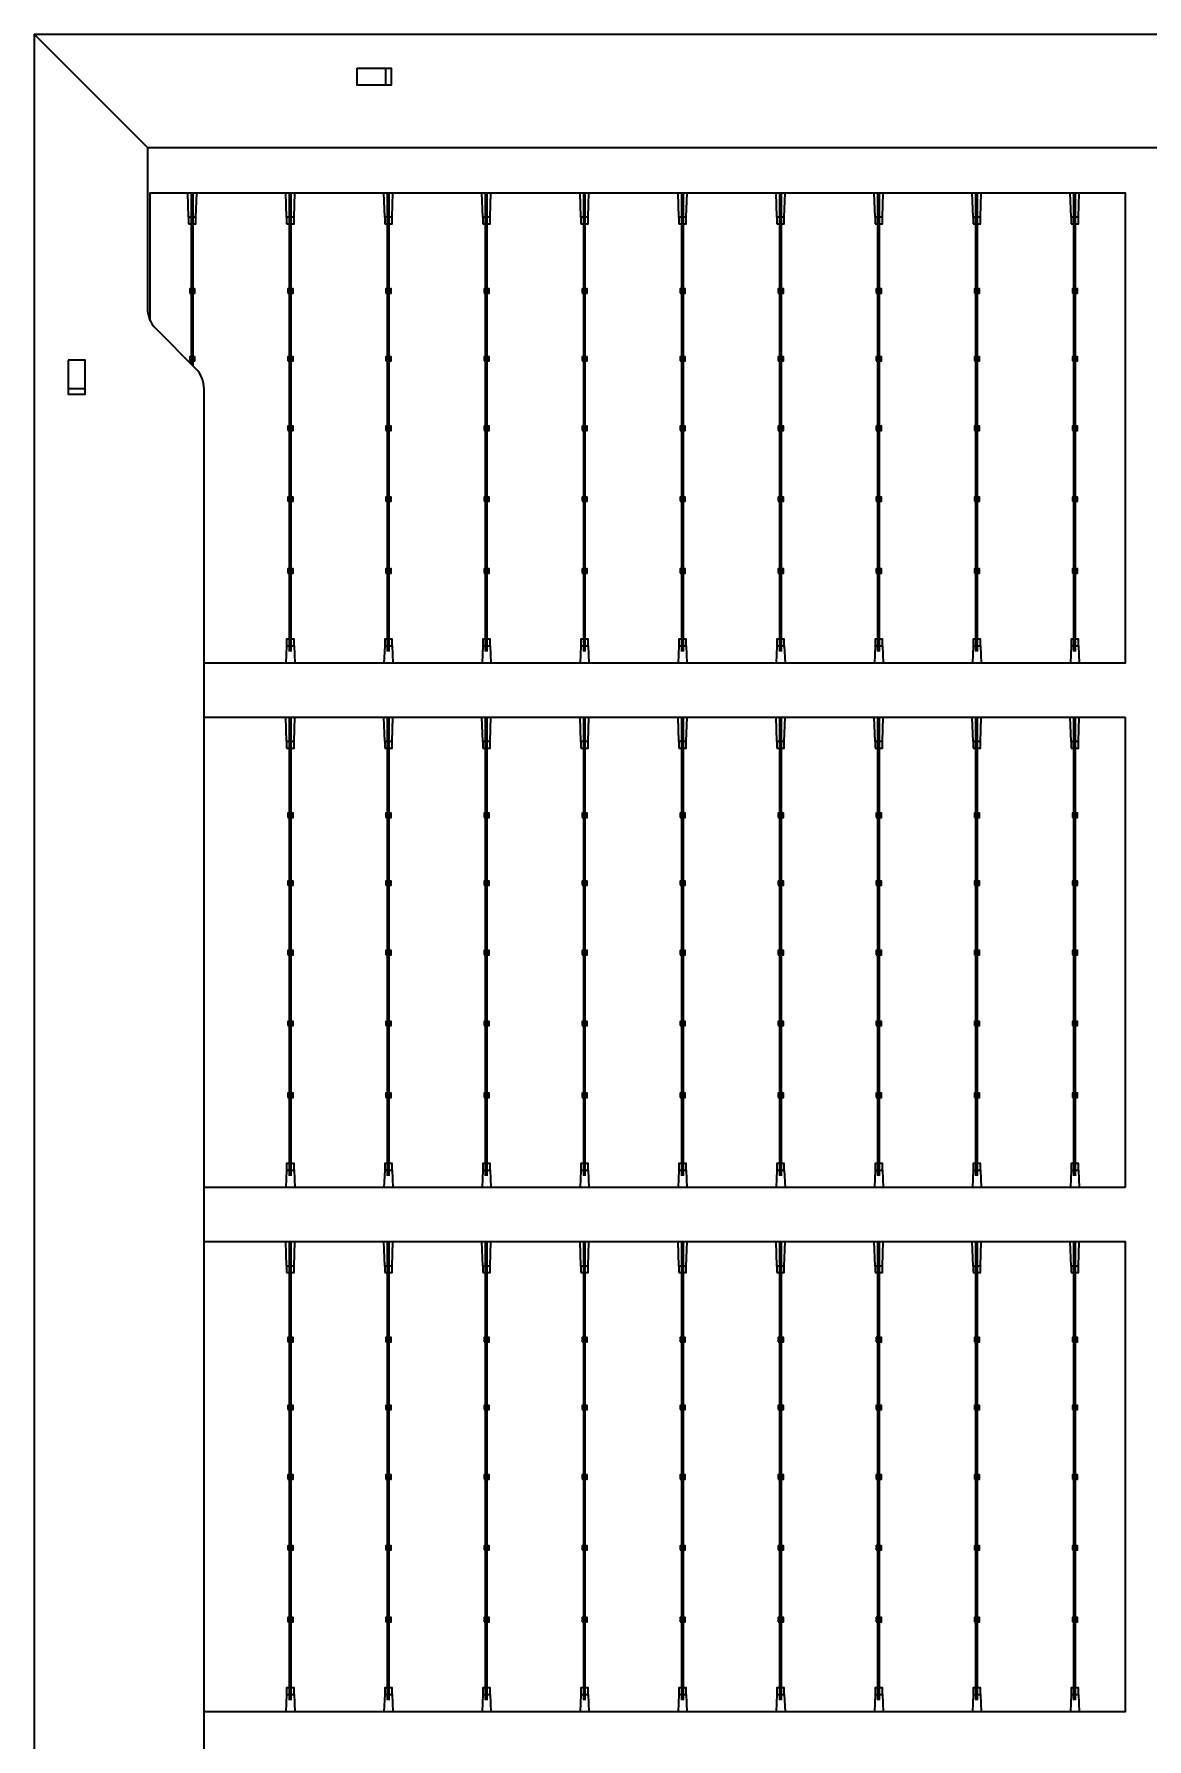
# Model space of a CAD drawing. Header units: millimetres. Extents: x 10297564 to 11610295, y -9287743 to -8409454.
# Drawn here: x 10423427 to 10426165, y -9077431 to -9073236 of the extents above; entities that cross this region are included whole.
import ezdxf

# ---------------------------------------------------------------- set-up
doc = ezdxf.new("R2010")
doc.units = ezdxf.units.MM
doc.header["$LTSCALE"] = 100
doc.layers.add('E1', color=1, linetype='Continuous')
doc.layers.add('Outline', color=5, linetype='Continuous', lineweight=25)
doc.styles.add('HL-S1', font='DotumChe.ttf')
doc.styles.add('MG', font='malgun.ttf')
doc.dimstyles.new('HL-100', dxfattribs={"dimscale": 100, "dimtxt": 3, "dimasz": 4, "dimexe": 2, "dimexo": 2, "dimgap": 1, "dimtad": 1, "dimdec": 0, "dimzin": 0, "dimlunit": 6, "dimtxsty": 'HL-S1', "dimblk": 'DOTSMALL', "dimcen": 4, "dimdle": 2, "dimclrd": 256, "dimclre": 256, "dimclrt": 4, "dimazin": 0, "dimtfac": 1, "dimtdec": 0, "dimtix": 1, "dimtmove": 2, "dimatfit": 3, "dimldrblk": 'DOTSMALL', "dimfxl": 1.5, "dimtolj": 1, "dimtzin": 0, "dimlwd": -1, "dimlwe": -1, "dimarcsym": 0})

# ---------------------------------------------------------------- blocks, each defined once
blk = doc.blocks.new('*D75')
at = {"layer": 'defpoints', "color": 0, "transparency": 16777216}
for p in [(10439230.2, -9073249.8), (10439230.2, -9073249.8), (10423426.7, -9107604.7)]:
    blk.add_point(p, dxfattribs=at)
at = {"layer": 'E1', "color": 1, "transparency": 16777216}
for p, q in [((10439593.6, -9073417), (10439593.6, -9073417)), ((10423593.8, -9107241.3), (10439063, -9073613.2)), ((10423790.1, -9107771.8), (10423790.1, -9107771.8))]:
    blk.add_line(p, q, dxfattribs=at)
for points in [[(10439002.4, -9073585.4), (10439123.6, -9073641.1), (10439230.2, -9073249.8)], [(10423533.3, -9107213.4), (10423654.4, -9107269.1), (10423426.7, -9107604.7)]]:
    blk.add_solid(points, dxfattribs=at)
at = {"layer": 'E1', "color": 7, "transparency": 16777216, "insert": (10430911.1, -9090235.3), "char_height": 500, "attachment_point": 5, "rotation": 65.2972, "style": 'MG'}
blk.add_mtext('\\A1;2711.1', dxfattribs=at)
blk = doc.blocks.new('_DotSmall')
at = {"color": 0, "linetype": 'ByBlock', "const_width": 0.5}
blk.add_lwpolyline([(-0.0625, 0, 1), (0.0625, 0, 1)], format="xyb", close=True, dxfattribs=at)

msp = doc.modelspace()

# ---------------------------------------------------------------- hatches: boundary and pattern name
at = {"true_color": 0x939598}
h = msp.add_hatch(color=252, dxfattribs=at)
h.dxf.hatch_style = 1
h.paths.add_polyline_path([(10423817.9, -9073702.7), (10423813.9, -9073702.7), (10423813.9, -9073862.6), (10423817.9, -9073862.6)])
h.paths.add_polyline_path([(10423817.9, -9073626.4), (10423813.9, -9073626.4), (10423813.9, -9073686.7), (10423817.9, -9073686.7)])
h.paths.add_polyline_path([(10423817.9, -9073686.7), (10423813.9, -9073686.7), (10423813.9, -9073702.7), (10423817.9, -9073702.7)])
h.paths.add_polyline_path([(10423817.9, -9073873.1), (10423813.9, -9073873.1), (10423813.9, -9074029.7), (10423817.9, -9074029.7)])
h.paths.add_polyline_path([(10423817.9, -9074029.7), (10423813.9, -9074029.7), (10423813.9, -9074040.2), (10423817.9, -9074040.2)])
h.paths.add_polyline_path([(10423817.9, -9074040.2), (10423816.3, -9074040.2), (10423816.3, -9074050.9), (10423817.9, -9074052.6)])
h.paths.add_polyline_path([(10423815.5, -9074040.2), (10423813.9, -9074040.2), (10423813.9, -9074048.5), (10423815.5, -9074050.1)])
h.paths.add_polyline_path([(10423816.3, -9074040.2), (10423815.5, -9074040.2), (10423815.5, -9074050.1), (10423816.3, -9074050.9)])
h.paths.add_polyline_path([(10423817.9, -9073862.6), (10423813.9, -9073862.6), (10423813.9, -9073873.1), (10423817.9, -9073873.1)])
h = msp.add_hatch(color=252, dxfattribs=at)
h.dxf.hatch_style = 1
h.paths.add_polyline_path([(10424059.2, -9073626.4), (10424055.2, -9073626.4), (10424055.2, -9074754.9), (10424059.2, -9074754.9)])
h = msp.add_hatch(color=252, dxfattribs=at)
h.dxf.hatch_style = 1
h.paths.add_polyline_path([(10424300.5, -9073626.4), (10424296.5, -9073626.4), (10424296.5, -9074754.9), (10424300.5, -9074754.9)])
h = msp.add_hatch(color=252, dxfattribs=at)
h.dxf.hatch_style = 1
h.paths.add_polyline_path([(10424541.8, -9073626.4), (10424537.8, -9073626.4), (10424537.8, -9074754.9), (10424541.8, -9074754.9)])
h = msp.add_hatch(color=252, dxfattribs=at)
h.dxf.hatch_style = 1
h.paths.add_polyline_path([(10424783.1, -9073626.4), (10424779.1, -9073626.4), (10424779.1, -9074754.9), (10424783.1, -9074754.9)])
h = msp.add_hatch(color=252, dxfattribs=at)
h.dxf.hatch_style = 1
h.paths.add_polyline_path([(10425024.4, -9073626.4), (10425020.4, -9073626.4), (10425020.4, -9074754.9), (10425024.4, -9074754.9)])
h = msp.add_hatch(color=252, dxfattribs=at)
h.dxf.hatch_style = 1
h.paths.add_polyline_path([(10425265.7, -9073626.4), (10425261.7, -9073626.4), (10425261.7, -9074754.9), (10425265.7, -9074754.9)])
h = msp.add_hatch(color=252, dxfattribs=at)
h.dxf.hatch_style = 1
h.paths.add_polyline_path([(10425507.1, -9073626.4), (10425503, -9073626.4), (10425503, -9074754.9), (10425507.1, -9074754.9)])
h = msp.add_hatch(color=252, dxfattribs=at)
h.dxf.hatch_style = 1
h.paths.add_polyline_path([(10425748.4, -9073626.4), (10425744.3, -9073626.4), (10425744.3, -9074754.9), (10425748.4, -9074754.9)])
h = msp.add_hatch(color=252, dxfattribs=at)
h.dxf.hatch_style = 1
h.paths.add_polyline_path([(10425989.7, -9073626.4), (10425985.6, -9073626.4), (10425985.6, -9074754.9), (10425989.7, -9074754.9)])
h = msp.add_hatch(color=252, dxfattribs=at)
h.dxf.hatch_style = 1
h.paths.add_polyline_path([(10424059.2, -9074916.6), (10424055.2, -9074916.6), (10424055.2, -9076045.1), (10424059.2, -9076045.1)])
h = msp.add_hatch(color=252, dxfattribs=at)
h.dxf.hatch_style = 1
h.paths.add_polyline_path([(10424300.5, -9074916.6), (10424296.5, -9074916.6), (10424296.5, -9076045.1), (10424300.5, -9076045.1)])
h = msp.add_hatch(color=252, dxfattribs=at)
h.dxf.hatch_style = 1
h.paths.add_polyline_path([(10424541.8, -9074916.6), (10424537.8, -9074916.6), (10424537.8, -9076045.1), (10424541.8, -9076045.1)])
h = msp.add_hatch(color=252, dxfattribs=at)
h.dxf.hatch_style = 1
h.paths.add_polyline_path([(10424783.1, -9074916.6), (10424779.1, -9074916.6), (10424779.1, -9076045.1), (10424783.1, -9076045.1)])
h = msp.add_hatch(color=252, dxfattribs=at)
h.dxf.hatch_style = 1
h.paths.add_polyline_path([(10425024.4, -9074916.6), (10425020.4, -9074916.6), (10425020.4, -9076045.1), (10425024.4, -9076045.1)])
h = msp.add_hatch(color=252, dxfattribs=at)
h.dxf.hatch_style = 1
h.paths.add_polyline_path([(10425265.7, -9074916.6), (10425261.7, -9074916.6), (10425261.7, -9076045.1), (10425265.7, -9076045.1)])
h = msp.add_hatch(color=252, dxfattribs=at)
h.dxf.hatch_style = 1
h.paths.add_polyline_path([(10425507.1, -9074916.6), (10425503, -9074916.6), (10425503, -9076045.1), (10425507.1, -9076045.1)])
h = msp.add_hatch(color=252, dxfattribs=at)
h.dxf.hatch_style = 1
h.paths.add_polyline_path([(10425748.4, -9074916.6), (10425744.3, -9074916.6), (10425744.3, -9076045.1), (10425748.4, -9076045.1)])
h = msp.add_hatch(color=252, dxfattribs=at)
h.dxf.hatch_style = 1
h.paths.add_polyline_path([(10425989.7, -9074916.6), (10425985.6, -9074916.6), (10425985.6, -9076045.1), (10425989.7, -9076045.1)])
h = msp.add_hatch(color=252, dxfattribs=at)
h.dxf.hatch_style = 1
h.paths.add_polyline_path([(10424059.2, -9076206.9), (10424055.2, -9076206.9), (10424055.2, -9077335.3), (10424059.2, -9077335.3)])
h = msp.add_hatch(color=252, dxfattribs=at)
h.dxf.hatch_style = 1
h.paths.add_polyline_path([(10424300.5, -9076206.9), (10424296.5, -9076206.9), (10424296.5, -9077335.3), (10424300.5, -9077335.3)])
h = msp.add_hatch(color=252, dxfattribs=at)
h.dxf.hatch_style = 1
h.paths.add_polyline_path([(10424541.8, -9076206.9), (10424537.8, -9076206.9), (10424537.8, -9077335.3), (10424541.8, -9077335.3)])
h = msp.add_hatch(color=252, dxfattribs=at)
h.dxf.hatch_style = 1
h.paths.add_polyline_path([(10424783.1, -9076206.9), (10424779.1, -9076206.9), (10424779.1, -9077335.3), (10424783.1, -9077335.3)])
h = msp.add_hatch(color=252, dxfattribs=at)
h.dxf.hatch_style = 1
h.paths.add_polyline_path([(10425024.4, -9076206.9), (10425020.4, -9076206.9), (10425020.4, -9077335.3), (10425024.4, -9077335.3)])
h = msp.add_hatch(color=252, dxfattribs=at)
h.dxf.hatch_style = 1
h.paths.add_polyline_path([(10425265.7, -9076206.9), (10425261.7, -9076206.9), (10425261.7, -9077335.3), (10425265.7, -9077335.3)])
h = msp.add_hatch(color=252, dxfattribs=at)
h.dxf.hatch_style = 1
h.paths.add_polyline_path([(10425507.1, -9076206.9), (10425503, -9076206.9), (10425503, -9077335.3), (10425507.1, -9077335.3)])
h = msp.add_hatch(color=252, dxfattribs=at)
h.dxf.hatch_style = 1
h.paths.add_polyline_path([(10425748.4, -9076206.9), (10425744.3, -9076206.9), (10425744.3, -9077335.3), (10425748.4, -9077335.3)])
h = msp.add_hatch(color=252, dxfattribs=at)
h.dxf.hatch_style = 1
h.paths.add_polyline_path([(10425989.7, -9076206.9), (10425985.6, -9076206.9), (10425985.6, -9077335.3), (10425989.7, -9077335.3)])

# ---------------------------------------------------------------- linework, layer by layer
for p, q in [((10423426.7, -9073235.9), (10439230.2, -9073235.9)), ((10423705.6, -9073514.9), (10423426.7, -9073235.9)), ((10423426.7, -9073235.9), (10423705.6, -9073514.9)), ((10423433.6, -9073235.9), (10423426.7, -9073242.9)), ((10423426.7, -9073235.9), (10423426.7, -9107604.7)), ((10424291.5, -9073319.6), (10424291.5, -9073361.4)), ((10423705.6, -9073514.9), (10438951.2, -9073514.9)), ((10423705.6, -9073514.9), (10423705.6, -9073911.4)), ((10423806.8, -9073686.7), (10423804.9, -9073626.4)), ((10423813.9, -9074048.5), (10423813.9, -9073626.4)), ((10423817.9, -9074052.6), (10423817.9, -9073626.4)), ((10423825, -9073686.7), (10423826.9, -9073626.4)), ((10424048.1, -9073686.7), (10424046.2, -9073626.4)), ((10424055.2, -9074754.9), (10424055.2, -9073626.4)), ((10424059.2, -9074754.9), (10424059.2, -9073626.4)), ((10424066.3, -9073686.7), (10424068.2, -9073626.4)), ((10424289.4, -9073686.7), (10424287.5, -9073626.4)), ((10424296.5, -9074754.9), (10424296.5, -9073626.4)), ((10424300.5, -9074754.9), (10424300.5, -9073626.4)), ((10424307.6, -9073686.7), (10424309.5, -9073626.4)), ((10424530.7, -9073686.7), (10424528.8, -9073626.4)), ((10424537.8, -9074754.9), (10424537.8, -9073626.4)), ((10424541.8, -9074754.9), (10424541.8, -9073626.4)), ((10424548.9, -9073686.7), (10424550.8, -9073626.4)), ((10424772, -9073686.7), (10424770.1, -9073626.4)), ((10424779.1, -9074754.9), (10424779.1, -9073626.4)), ((10424783.1, -9074754.9), (10424783.1, -9073626.4)), ((10424790.2, -9073686.7), (10424792.1, -9073626.4)), ((10425013.4, -9073686.7), (10425011.4, -9073626.4)), ((10425020.4, -9074754.9), (10425020.4, -9073626.4)), ((10425024.4, -9074754.9), (10425024.4, -9073626.4)), ((10425031.5, -9073686.7), (10425033.4, -9073626.4)), ((10425254.7, -9073686.7), (10425252.7, -9073626.4)), ((10425261.7, -9074754.9), (10425261.7, -9073626.4)), ((10425265.7, -9074754.9), (10425265.7, -9073626.4)), ((10425272.8, -9073686.7), (10425274.8, -9073626.4)), ((10425496, -9073686.7), (10425494, -9073626.4)), ((10425503, -9074754.9), (10425503, -9073626.4)), ((10425507.1, -9074754.9), (10425507.1, -9073626.4)), ((10425514.1, -9073686.7), (10425516.1, -9073626.4)), ((10425737.3, -9073686.7), (10425735.3, -9073626.4)), ((10425744.3, -9074754.9), (10425744.3, -9073626.4)), ((10425748.4, -9074754.9), (10425748.4, -9073626.4)), ((10425755.4, -9073686.7), (10425757.4, -9073626.4)), ((10425978.6, -9073686.7), (10425976.6, -9073626.4)), ((10425985.6, -9074754.9), (10425985.6, -9073626.4)), ((10425989.7, -9074754.9), (10425989.7, -9073626.4)), ((10425996.7, -9073686.7), (10425998.7, -9073626.4)), ((10424056.8, -9073687.4), (10424056.8, -9074029.7)), ((10424057.6, -9073687.4), (10424057.6, -9074029.7)), ((10424298.1, -9073687.4), (10424298.1, -9074201)), ((10424298.9, -9073687.4), (10424298.9, -9074201)), ((10424539.4, -9073687.4), (10424539.4, -9074201)), ((10424540.2, -9073687.4), (10424540.2, -9074201)), ((10424780.7, -9073687.4), (10424780.7, -9074201)), ((10424781.5, -9073687.4), (10424781.5, -9074201)), ((10425022, -9073687.4), (10425022, -9074201)), ((10425022.8, -9073687.4), (10425022.8, -9074201)), ((10425263.3, -9073687.4), (10425263.3, -9074201)), ((10425264.1, -9073687.4), (10425264.1, -9074201)), ((10425504.6, -9073687.4), (10425504.6, -9074201)), ((10425505.5, -9073687.4), (10425505.5, -9074201)), ((10425745.9, -9073687.4), (10425745.9, -9074201)), ((10425746.8, -9073687.4), (10425746.8, -9074201)), ((10425987.2, -9073687.4), (10425987.2, -9074201)), ((10425988.1, -9073687.4), (10425988.1, -9074201)), ((10423726.1, -9073960.7), (10423824.7, -9074059.3)), ((10424056.8, -9074040.2), (10424056.8, -9074201)), ((10424057.6, -9074040.2), (10424057.6, -9074201)), ((10423510.4, -9074107.7), (10423552.2, -9074107.7)), ((10423845.1, -9106731.9), (10423845.1, -9074108.7)), ((10424056.8, -9074211.4), (10424056.8, -9074551.9)), ((10424057.6, -9074211.4), (10424057.6, -9074551.9)), ((10424298.1, -9074211.4), (10424298.1, -9074551.9)), ((10424298.9, -9074211.4), (10424298.9, -9074551.9)), ((10424539.4, -9074211.4), (10424539.4, -9074551.9)), ((10424540.2, -9074211.4), (10424540.2, -9074551.9)), ((10424780.7, -9074211.4), (10424780.7, -9074551.9)), ((10424781.5, -9074211.4), (10424781.5, -9074551.9)), ((10425022, -9074211.4), (10425022, -9074551.9)), ((10425022.8, -9074211.4), (10425022.8, -9074551.9)), ((10425263.3, -9074211.4), (10425263.3, -9074551.9)), ((10425264.1, -9074211.4), (10425264.1, -9074551.9)), ((10425504.6, -9074211.4), (10425504.6, -9074551.9)), ((10425505.5, -9074211.4), (10425505.5, -9074551.9)), ((10425745.9, -9074211.4), (10425745.9, -9074551.9)), ((10425746.8, -9074211.4), (10425746.8, -9074551.9)), ((10425987.2, -9074211.4), (10425987.2, -9074551.9)), ((10425988.1, -9074211.4), (10425988.1, -9074551.9)), ((10424056.8, -9074562.4), (10424056.8, -9074724.9)), ((10424057.6, -9074562.4), (10424057.6, -9074724.9)), ((10424298.1, -9074562.4), (10424298.1, -9074724.9)), ((10424298.9, -9074562.4), (10424298.9, -9074724.9)), ((10424539.4, -9074562.4), (10424539.4, -9074724.9)), ((10424540.2, -9074562.4), (10424540.2, -9074724.9)), ((10424780.7, -9074562.4), (10424780.7, -9074724.9)), ((10424781.5, -9074562.4), (10424781.5, -9074724.9)), ((10425022, -9074562.4), (10425022, -9074724.9)), ((10425022.8, -9074562.4), (10425022.8, -9074724.9)), ((10425263.3, -9074562.4), (10425263.3, -9074724.9)), ((10425264.1, -9074562.4), (10425264.1, -9074724.9)), ((10425504.6, -9074562.4), (10425504.6, -9074724.9)), ((10425505.5, -9074562.4), (10425505.5, -9074724.9)), ((10425745.9, -9074562.4), (10425745.9, -9074724.9)), ((10425746.8, -9074562.4), (10425746.8, -9074724.9)), ((10425987.2, -9074562.4), (10425987.2, -9074724.9)), ((10425988.1, -9074562.4), (10425988.1, -9074724.9)), ((10424048.1, -9074740.9), (10424046.4, -9074784.1)), ((10424066.3, -9074740.9), (10424067.9, -9074784.1)), ((10424289.4, -9074740.9), (10424287.7, -9074784.1)), ((10424307.6, -9074740.9), (10424309.3, -9074784.1)), ((10424530.7, -9074740.9), (10424529.1, -9074784.1)), ((10424548.9, -9074740.9), (10424550.6, -9074784.1)), ((10424772, -9074740.9), (10424770.4, -9074784.1)), ((10424790.2, -9074740.9), (10424791.9, -9074784.1)), ((10425013.4, -9074740.9), (10425011.7, -9074784.1)), ((10425031.5, -9074740.9), (10425033.2, -9074784.1)), ((10425254.7, -9074740.9), (10425253, -9074784.1)), ((10425272.8, -9074740.9), (10425274.5, -9074784.1)), ((10425496, -9074740.9), (10425494.3, -9074784.1)), ((10425514.1, -9074740.9), (10425515.8, -9074784.1)), ((10425737.3, -9074740.9), (10425735.6, -9074784.1)), ((10425755.4, -9074740.9), (10425757.1, -9074784.1)), ((10425978.6, -9074740.9), (10425976.9, -9074784.1)), ((10425996.7, -9074740.9), (10425998.4, -9074784.1)), ((10424048.1, -9074976.9), (10424046.2, -9074916.6)), ((10424055.2, -9076045.1), (10424055.2, -9074916.6)), ((10424059.2, -9076045.1), (10424059.2, -9074916.6)), ((10424066.3, -9074976.9), (10424068.2, -9074916.6)), ((10424289.4, -9074976.9), (10424287.5, -9074916.6)), ((10424296.5, -9076045.1), (10424296.5, -9074916.6)), ((10424300.5, -9076045.1), (10424300.5, -9074916.6)), ((10424307.6, -9074976.9), (10424309.5, -9074916.6)), ((10424530.7, -9074976.9), (10424528.8, -9074916.6)), ((10424537.8, -9076045.1), (10424537.8, -9074916.6)), ((10424541.8, -9076045.1), (10424541.8, -9074916.6)), ((10424548.9, -9074976.9), (10424550.8, -9074916.6)), ((10424772, -9074976.9), (10424770.1, -9074916.6)), ((10424779.1, -9076045.1), (10424779.1, -9074916.6)), ((10424783.1, -9076045.1), (10424783.1, -9074916.6)), ((10424790.2, -9074976.9), (10424792.1, -9074916.6)), ((10425013.4, -9074976.9), (10425011.4, -9074916.6)), ((10425020.4, -9076045.1), (10425020.4, -9074916.6)), ((10425024.4, -9076045.1), (10425024.4, -9074916.6)), ((10425031.5, -9074976.9), (10425033.4, -9074916.6)), ((10425254.7, -9074976.9), (10425252.7, -9074916.6)), ((10425261.7, -9076045.1), (10425261.7, -9074916.6)), ((10425265.7, -9076045.1), (10425265.7, -9074916.6)), ((10425272.8, -9074976.9), (10425274.8, -9074916.6)), ((10425496, -9074976.9), (10425494, -9074916.6)), ((10425503, -9076045.1), (10425503, -9074916.6)), ((10425507.1, -9076045.1), (10425507.1, -9074916.6)), ((10425514.1, -9074976.9), (10425516.1, -9074916.6)), ((10425737.3, -9074976.9), (10425735.3, -9074916.6)), ((10425744.3, -9076045.1), (10425744.3, -9074916.6)), ((10425748.4, -9076045.1), (10425748.4, -9074916.6)), ((10425755.4, -9074976.9), (10425757.4, -9074916.6)), ((10425978.6, -9074976.9), (10425976.6, -9074916.6)), ((10425985.6, -9076045.1), (10425985.6, -9074916.6)), ((10425989.7, -9076045.1), (10425989.7, -9074916.6)), ((10425996.7, -9074976.9), (10425998.7, -9074916.6)), ((10424056.8, -9074977.6), (10424056.8, -9075319.9)), ((10424057.6, -9074977.6), (10424057.6, -9075319.9)), ((10424298.1, -9074977.6), (10424298.1, -9075491.2)), ((10424298.9, -9074977.6), (10424298.9, -9075491.2)), ((10424539.4, -9074977.6), (10424539.4, -9075491.2)), ((10424540.2, -9074977.6), (10424540.2, -9075491.2)), ((10424780.7, -9074977.6), (10424780.7, -9075491.2)), ((10424781.5, -9074977.6), (10424781.5, -9075491.2)), ((10425022, -9074977.6), (10425022, -9075491.2)), ((10425022.8, -9074977.6), (10425022.8, -9075491.2)), ((10425263.3, -9074977.6), (10425263.3, -9075491.2)), ((10425264.1, -9074977.6), (10425264.1, -9075491.2)), ((10425504.6, -9074977.6), (10425504.6, -9075491.2)), ((10425505.5, -9074977.6), (10425505.5, -9075491.2)), ((10425745.9, -9074977.6), (10425745.9, -9075491.2)), ((10425746.8, -9074977.6), (10425746.8, -9075491.2)), ((10425987.2, -9074977.6), (10425987.2, -9075491.2)), ((10425988.1, -9074977.6), (10425988.1, -9075491.2)), ((10424056.8, -9075330.4), (10424056.8, -9075491.2)), ((10424057.6, -9075330.4), (10424057.6, -9075491.2)), ((10424056.8, -9075501.7), (10424056.8, -9075842.1)), ((10424057.6, -9075501.7), (10424057.6, -9075842.1)), ((10424298.1, -9075501.7), (10424298.1, -9075842.1)), ((10424298.9, -9075501.7), (10424298.9, -9075842.1)), ((10424539.4, -9075501.7), (10424539.4, -9075842.1)), ((10424540.2, -9075501.7), (10424540.2, -9075842.1)), ((10424780.7, -9075501.7), (10424780.7, -9075842.1)), ((10424781.5, -9075501.7), (10424781.5, -9075842.1)), ((10425022, -9075501.7), (10425022, -9075842.1)), ((10425022.8, -9075501.7), (10425022.8, -9075842.1)), ((10425263.3, -9075501.7), (10425263.3, -9075842.1)), ((10425264.1, -9075501.7), (10425264.1, -9075842.1)), ((10425504.6, -9075501.7), (10425504.6, -9075842.1)), ((10425505.5, -9075501.7), (10425505.5, -9075842.1)), ((10425745.9, -9075501.7), (10425745.9, -9075842.1)), ((10425746.8, -9075501.7), (10425746.8, -9075842.1)), ((10425987.2, -9075501.7), (10425987.2, -9075842.1)), ((10425988.1, -9075501.7), (10425988.1, -9075842.1)), ((10424056.8, -9075852.6), (10424056.8, -9076015.1)), ((10424057.6, -9075852.6), (10424057.6, -9076015.1)), ((10424298.1, -9075852.6), (10424298.1, -9076015.1)), ((10424298.9, -9075852.6), (10424298.9, -9076015.1)), ((10424539.4, -9075852.6), (10424539.4, -9076015.1)), ((10424540.2, -9075852.6), (10424540.2, -9076015.1)), ((10424780.7, -9075852.6), (10424780.7, -9076015.1)), ((10424781.5, -9075852.6), (10424781.5, -9076015.1)), ((10425022, -9075852.6), (10425022, -9076015.1)), ((10425022.8, -9075852.6), (10425022.8, -9076015.1)), ((10425263.3, -9075852.6), (10425263.3, -9076015.1)), ((10425264.1, -9075852.6), (10425264.1, -9076015.1)), ((10425504.6, -9075852.6), (10425504.6, -9076015.1)), ((10425505.5, -9075852.6), (10425505.5, -9076015.1)), ((10425745.9, -9075852.6), (10425745.9, -9076015.1)), ((10425746.8, -9075852.6), (10425746.8, -9076015.1)), ((10425987.2, -9075852.6), (10425987.2, -9076015.1)), ((10425988.1, -9075852.6), (10425988.1, -9076015.1)), ((10424048.1, -9076031.1), (10424046.4, -9076074.4)), ((10424066.3, -9076031.1), (10424067.9, -9076074.4)), ((10424289.4, -9076031.1), (10424287.7, -9076074.4)), ((10424307.6, -9076031.1), (10424309.3, -9076074.4)), ((10424530.7, -9076031.1), (10424529.1, -9076074.4)), ((10424548.9, -9076031.1), (10424550.6, -9076074.4)), ((10424772, -9076031.1), (10424770.4, -9076074.4)), ((10424790.2, -9076031.1), (10424791.9, -9076074.4)), ((10425013.4, -9076031.1), (10425011.7, -9076074.4)), ((10425031.5, -9076031.1), (10425033.2, -9076074.4)), ((10425254.7, -9076031.1), (10425253, -9076074.4)), ((10425272.8, -9076031.1), (10425274.5, -9076074.4)), ((10425496, -9076031.1), (10425494.3, -9076074.4)), ((10425514.1, -9076031.1), (10425515.8, -9076074.4)), ((10425737.3, -9076031.1), (10425735.6, -9076074.4)), ((10425755.4, -9076031.1), (10425757.1, -9076074.4)), ((10425978.6, -9076031.1), (10425976.9, -9076074.4)), ((10425996.7, -9076031.1), (10425998.4, -9076074.4)), ((10424048.1, -9076267.2), (10424046.2, -9076206.9)), ((10424055.2, -9077335.3), (10424055.2, -9076206.9)), ((10424059.2, -9077335.3), (10424059.2, -9076206.9)), ((10424066.3, -9076267.2), (10424068.2, -9076206.9)), ((10424289.4, -9076267.2), (10424287.5, -9076206.9)), ((10424296.5, -9077335.3), (10424296.5, -9076206.9)), ((10424300.5, -9077335.3), (10424300.5, -9076206.9)), ((10424307.6, -9076267.2), (10424309.5, -9076206.9)), ((10424530.7, -9076267.2), (10424528.8, -9076206.9)), ((10424537.8, -9077335.3), (10424537.8, -9076206.9)), ((10424541.8, -9077335.3), (10424541.8, -9076206.9)), ((10424548.9, -9076267.2), (10424550.8, -9076206.9)), ((10424772, -9076267.2), (10424770.1, -9076206.9)), ((10424779.1, -9077335.3), (10424779.1, -9076206.9)), ((10424783.1, -9077335.3), (10424783.1, -9076206.9)), ((10424790.2, -9076267.2), (10424792.1, -9076206.9)), ((10425013.4, -9076267.2), (10425011.4, -9076206.9)), ((10425020.4, -9077335.3), (10425020.4, -9076206.9)), ((10425024.4, -9077335.3), (10425024.4, -9076206.9)), ((10425031.5, -9076267.2), (10425033.4, -9076206.9)), ((10425254.7, -9076267.2), (10425252.7, -9076206.9)), ((10425261.7, -9077335.3), (10425261.7, -9076206.9)), ((10425265.7, -9077335.3), (10425265.7, -9076206.9)), ((10425272.8, -9076267.2), (10425274.8, -9076206.9)), ((10425496, -9076267.2), (10425494, -9076206.9)), ((10425503, -9077335.3), (10425503, -9076206.9)), ((10425507.1, -9077335.3), (10425507.1, -9076206.9)), ((10425514.1, -9076267.2), (10425516.1, -9076206.9)), ((10425737.3, -9076267.2), (10425735.3, -9076206.9)), ((10425744.3, -9077335.3), (10425744.3, -9076206.9)), ((10425748.4, -9077335.3), (10425748.4, -9076206.9)), ((10425755.4, -9076267.2), (10425757.4, -9076206.9)), ((10425978.6, -9076267.2), (10425976.6, -9076206.9)), ((10425985.6, -9077335.3), (10425985.6, -9076206.9)), ((10425989.7, -9077335.3), (10425989.7, -9076206.9)), ((10425996.7, -9076267.2), (10425998.7, -9076206.9)), ((10424056.8, -9076267.9), (10424056.8, -9076610.1)), ((10424057.6, -9076267.9), (10424057.6, -9076610.1)), ((10424298.1, -9076267.9), (10424298.1, -9076781.4)), ((10424298.9, -9076267.9), (10424298.9, -9076781.4)), ((10424539.4, -9076267.9), (10424539.4, -9076781.4)), ((10424540.2, -9076267.9), (10424540.2, -9076781.4)), ((10424780.7, -9076267.9), (10424780.7, -9076781.4)), ((10424781.5, -9076267.9), (10424781.5, -9076781.4)), ((10425022, -9076267.9), (10425022, -9076781.4)), ((10425022.8, -9076267.9), (10425022.8, -9076781.4)), ((10425263.3, -9076267.9), (10425263.3, -9076781.4)), ((10425264.1, -9076267.9), (10425264.1, -9076781.4)), ((10425504.6, -9076267.9), (10425504.6, -9076781.4)), ((10425505.5, -9076267.9), (10425505.5, -9076781.4)), ((10425745.9, -9076267.9), (10425745.9, -9076781.4)), ((10425746.8, -9076267.9), (10425746.8, -9076781.4)), ((10425987.2, -9076267.9), (10425987.2, -9076781.4)), ((10425988.1, -9076267.9), (10425988.1, -9076781.4)), ((10424056.8, -9076620.6), (10424056.8, -9076781.4)), ((10424057.6, -9076620.6), (10424057.6, -9076781.4)), ((10424056.8, -9076791.9), (10424056.8, -9077132.4)), ((10424057.6, -9076791.9), (10424057.6, -9077132.4)), ((10424298.1, -9076791.9), (10424298.1, -9077132.4)), ((10424298.9, -9076791.9), (10424298.9, -9077132.4)), ((10424539.4, -9076791.9), (10424539.4, -9077132.4)), ((10424540.2, -9076791.9), (10424540.2, -9077132.4)), ((10424780.7, -9076791.9), (10424780.7, -9077132.4)), ((10424781.5, -9076791.9), (10424781.5, -9077132.4)), ((10425022, -9076791.9), (10425022, -9077132.4)), ((10425022.8, -9076791.9), (10425022.8, -9077132.4)), ((10425263.3, -9076791.9), (10425263.3, -9077132.4)), ((10425264.1, -9076791.9), (10425264.1, -9077132.4)), ((10425504.6, -9076791.9), (10425504.6, -9077132.4)), ((10425505.5, -9076791.9), (10425505.5, -9077132.4)), ((10425745.9, -9076791.9), (10425745.9, -9077132.4)), ((10425746.8, -9076791.9), (10425746.8, -9077132.4)), ((10425987.2, -9076791.9), (10425987.2, -9077132.4)), ((10425988.1, -9076791.9), (10425988.1, -9077132.4)), ((10424056.8, -9077142.8), (10424056.8, -9077305.3)), ((10424057.6, -9077142.8), (10424057.6, -9077305.3)), ((10424298.1, -9077142.8), (10424298.1, -9077305.3)), ((10424298.9, -9077142.8), (10424298.9, -9077305.3)), ((10424539.4, -9077142.8), (10424539.4, -9077305.3)), ((10424540.2, -9077142.8), (10424540.2, -9077305.3)), ((10424780.7, -9077142.8), (10424780.7, -9077305.3)), ((10424781.5, -9077142.8), (10424781.5, -9077305.3)), ((10425022, -9077142.8), (10425022, -9077305.3)), ((10425022.8, -9077142.8), (10425022.8, -9077305.3)), ((10425263.3, -9077142.8), (10425263.3, -9077305.3)), ((10425264.1, -9077142.8), (10425264.1, -9077305.3)), ((10425504.6, -9077142.8), (10425504.6, -9077305.3)), ((10425505.5, -9077142.8), (10425505.5, -9077305.3)), ((10425745.9, -9077142.8), (10425745.9, -9077305.3)), ((10425746.8, -9077142.8), (10425746.8, -9077305.3)), ((10425987.2, -9077142.8), (10425987.2, -9077305.3)), ((10425988.1, -9077142.8), (10425988.1, -9077305.3)), ((10424048.1, -9077321.4), (10424046.4, -9077364.6)), ((10424066.3, -9077321.4), (10424067.9, -9077364.6)), ((10424289.4, -9077321.4), (10424287.7, -9077364.6)), ((10424307.6, -9077321.4), (10424309.3, -9077364.6)), ((10424530.7, -9077321.4), (10424529.1, -9077364.6)), ((10424548.9, -9077321.4), (10424550.6, -9077364.6)), ((10424772, -9077321.4), (10424770.4, -9077364.6)), ((10424790.2, -9077321.4), (10424791.9, -9077364.6)), ((10425013.4, -9077321.4), (10425011.7, -9077364.6)), ((10425031.5, -9077321.4), (10425033.2, -9077364.6)), ((10425254.7, -9077321.4), (10425253, -9077364.6)), ((10425272.8, -9077321.4), (10425274.5, -9077364.6)), ((10425496, -9077321.4), (10425494.3, -9077364.6)), ((10425514.1, -9077321.4), (10425515.8, -9077364.6)), ((10425737.3, -9077321.4), (10425735.6, -9077364.6)), ((10425755.4, -9077321.4), (10425757.1, -9077364.6)), ((10425978.6, -9077321.4), (10425976.9, -9077364.6)), ((10425996.7, -9077321.4), (10425998.4, -9077364.6))]:
    msp.add_line(p, q)
for points in [[(10424221.7, -9073319.6), (10424305.4, -9073319.6), (10424305.4, -9073361.4), (10424221.7, -9073361.4)], [(10423510.4, -9074037.9), (10423510.4, -9074121.6), (10423552.2, -9074121.6), (10423552.2, -9074037.9)]]:
    msp.add_lwpolyline(points, close=True)
at = {"color": 4}
for points in [[(10423806.8, -9073702.7), (10423825, -9073702.7), (10423825, -9073686.7), (10423806.8, -9073686.7)], [(10424048.1, -9073702.7), (10424066.3, -9073702.7), (10424066.3, -9073686.7), (10424048.1, -9073686.7)], [(10424289.4, -9073702.7), (10424307.6, -9073702.7), (10424307.6, -9073686.7), (10424289.4, -9073686.7)], [(10424530.7, -9073702.7), (10424548.9, -9073702.7), (10424548.9, -9073686.7), (10424530.7, -9073686.7)], [(10424772, -9073702.7), (10424790.2, -9073702.7), (10424790.2, -9073686.7), (10424772, -9073686.7)], [(10425013.4, -9073702.7), (10425031.5, -9073702.7), (10425031.5, -9073686.7), (10425013.4, -9073686.7)], [(10425254.7, -9073702.7), (10425272.8, -9073702.7), (10425272.8, -9073686.7), (10425254.7, -9073686.7)], [(10425496, -9073702.7), (10425514.1, -9073702.7), (10425514.1, -9073686.7), (10425496, -9073686.7)], [(10425737.3, -9073702.7), (10425755.4, -9073702.7), (10425755.4, -9073686.7), (10425737.3, -9073686.7)], [(10425978.6, -9073702.7), (10425996.7, -9073702.7), (10425996.7, -9073686.7), (10425978.6, -9073686.7)], [(10423810, -9073873.1), (10423822.5, -9073873.1), (10423822.5, -9073862.6), (10423810, -9073862.6)], [(10424051.3, -9073873.1), (10424063.8, -9073873.1), (10424063.8, -9073862.6), (10424051.3, -9073862.6)], [(10424292.6, -9073873.1), (10424305.1, -9073873.1), (10424305.1, -9073862.6), (10424292.6, -9073862.6)], [(10424533.9, -9073873.1), (10424546.4, -9073873.1), (10424546.4, -9073862.6), (10424533.9, -9073862.6)], [(10424775.2, -9073873.1), (10424787.7, -9073873.1), (10424787.7, -9073862.6), (10424775.2, -9073862.6)], [(10425016.5, -9073873.1), (10425029, -9073873.1), (10425029, -9073862.6), (10425016.5, -9073862.6)], [(10425257.8, -9073873.1), (10425270.4, -9073873.1), (10425270.4, -9073862.6), (10425257.8, -9073862.6)], [(10425499.1, -9073873.1), (10425511.7, -9073873.1), (10425511.7, -9073862.6), (10425499.1, -9073862.6)], [(10425740.4, -9073873.1), (10425753, -9073873.1), (10425753, -9073862.6), (10425740.4, -9073862.6)], [(10425981.7, -9073873.1), (10425994.3, -9073873.1), (10425994.3, -9073862.6), (10425981.7, -9073862.6)], [(10423810, -9074040.2), (10423822.5, -9074040.2), (10423822.5, -9074029.7), (10423810, -9074029.7)], [(10424051.3, -9074040.2), (10424063.8, -9074040.2), (10424063.8, -9074029.7), (10424051.3, -9074029.7)], [(10424292.6, -9074040.2), (10424305.1, -9074040.2), (10424305.1, -9074029.7), (10424292.6, -9074029.7)], [(10424533.9, -9074040.2), (10424546.4, -9074040.2), (10424546.4, -9074029.7), (10424533.9, -9074029.7)], [(10424775.2, -9074040.2), (10424787.7, -9074040.2), (10424787.7, -9074029.7), (10424775.2, -9074029.7)], [(10425016.5, -9074040.2), (10425029, -9074040.2), (10425029, -9074029.7), (10425016.5, -9074029.7)], [(10425257.8, -9074040.2), (10425270.4, -9074040.2), (10425270.4, -9074029.7), (10425257.8, -9074029.7)], [(10425499.1, -9074040.2), (10425511.7, -9074040.2), (10425511.7, -9074029.7), (10425499.1, -9074029.7)], [(10425740.4, -9074040.2), (10425753, -9074040.2), (10425753, -9074029.7), (10425740.4, -9074029.7)], [(10425981.7, -9074040.2), (10425994.3, -9074040.2), (10425994.3, -9074029.7), (10425981.7, -9074029.7)], [(10424051.3, -9074211.4), (10424063.8, -9074211.4), (10424063.8, -9074201), (10424051.3, -9074201)], [(10424292.6, -9074211.4), (10424305.1, -9074211.4), (10424305.1, -9074201), (10424292.6, -9074201)], [(10424533.9, -9074211.4), (10424546.4, -9074211.4), (10424546.4, -9074201), (10424533.9, -9074201)], [(10424775.2, -9074211.4), (10424787.7, -9074211.4), (10424787.7, -9074201), (10424775.2, -9074201)], [(10425016.5, -9074211.4), (10425029, -9074211.4), (10425029, -9074201), (10425016.5, -9074201)], [(10425257.8, -9074211.4), (10425270.4, -9074211.4), (10425270.4, -9074201), (10425257.8, -9074201)], [(10425499.1, -9074211.4), (10425511.7, -9074211.4), (10425511.7, -9074201), (10425499.1, -9074201)], [(10425740.4, -9074211.4), (10425753, -9074211.4), (10425753, -9074201), (10425740.4, -9074201)], [(10425981.7, -9074211.4), (10425994.3, -9074211.4), (10425994.3, -9074201), (10425981.7, -9074201)], [(10424051.3, -9074385.5), (10424063.8, -9074385.5), (10424063.8, -9074375.1), (10424051.3, -9074375.1)], [(10424292.6, -9074385.5), (10424305.1, -9074385.5), (10424305.1, -9074375.1), (10424292.6, -9074375.1)], [(10424533.9, -9074385.5), (10424546.4, -9074385.5), (10424546.4, -9074375.1), (10424533.9, -9074375.1)], [(10424775.2, -9074385.5), (10424787.7, -9074385.5), (10424787.7, -9074375.1), (10424775.2, -9074375.1)], [(10425016.5, -9074385.5), (10425029, -9074385.5), (10425029, -9074375.1), (10425016.5, -9074375.1)], [(10425257.8, -9074385.5), (10425270.4, -9074385.5), (10425270.4, -9074375.1), (10425257.8, -9074375.1)], [(10425499.1, -9074385.5), (10425511.7, -9074385.5), (10425511.7, -9074375.1), (10425499.1, -9074375.1)], [(10425740.4, -9074385.5), (10425753, -9074385.5), (10425753, -9074375.1), (10425740.4, -9074375.1)], [(10425981.7, -9074385.5), (10425994.3, -9074385.5), (10425994.3, -9074375.1), (10425981.7, -9074375.1)], [(10424051.3, -9074562.4), (10424063.8, -9074562.4), (10424063.8, -9074551.9), (10424051.3, -9074551.9)], [(10424292.6, -9074562.4), (10424305.1, -9074562.4), (10424305.1, -9074551.9), (10424292.6, -9074551.9)], [(10424533.9, -9074562.4), (10424546.4, -9074562.4), (10424546.4, -9074551.9), (10424533.9, -9074551.9)], [(10424775.2, -9074562.4), (10424787.7, -9074562.4), (10424787.7, -9074551.9), (10424775.2, -9074551.9)], [(10425016.5, -9074562.4), (10425029, -9074562.4), (10425029, -9074551.9), (10425016.5, -9074551.9)], [(10425257.8, -9074562.4), (10425270.4, -9074562.4), (10425270.4, -9074551.9), (10425257.8, -9074551.9)], [(10425499.1, -9074562.4), (10425511.7, -9074562.4), (10425511.7, -9074551.9), (10425499.1, -9074551.9)], [(10425740.4, -9074562.4), (10425753, -9074562.4), (10425753, -9074551.9), (10425740.4, -9074551.9)], [(10425981.7, -9074562.4), (10425994.3, -9074562.4), (10425994.3, -9074551.9), (10425981.7, -9074551.9)], [(10424048.1, -9074740.9), (10424066.3, -9074740.9), (10424066.3, -9074724.9), (10424048.1, -9074724.9)], [(10424289.4, -9074740.9), (10424307.6, -9074740.9), (10424307.6, -9074724.9), (10424289.4, -9074724.9)], [(10424530.7, -9074740.9), (10424548.9, -9074740.9), (10424548.9, -9074724.9), (10424530.7, -9074724.9)], [(10424772, -9074740.9), (10424790.2, -9074740.9), (10424790.2, -9074724.9), (10424772, -9074724.9)], [(10425013.4, -9074740.9), (10425031.5, -9074740.9), (10425031.5, -9074724.9), (10425013.4, -9074724.9)], [(10425254.7, -9074740.9), (10425272.8, -9074740.9), (10425272.8, -9074724.9), (10425254.7, -9074724.9)], [(10425496, -9074740.9), (10425514.1, -9074740.9), (10425514.1, -9074724.9), (10425496, -9074724.9)], [(10425737.3, -9074740.9), (10425755.4, -9074740.9), (10425755.4, -9074724.9), (10425737.3, -9074724.9)], [(10425978.6, -9074740.9), (10425996.7, -9074740.9), (10425996.7, -9074724.9), (10425978.6, -9074724.9)], [(10424048.1, -9074993), (10424066.3, -9074993), (10424066.3, -9074976.9), (10424048.1, -9074976.9)], [(10424289.4, -9074993), (10424307.6, -9074993), (10424307.6, -9074976.9), (10424289.4, -9074976.9)], [(10424530.7, -9074993), (10424548.9, -9074993), (10424548.9, -9074976.9), (10424530.7, -9074976.9)], [(10424772, -9074993), (10424790.2, -9074993), (10424790.2, -9074976.9), (10424772, -9074976.9)], [(10425013.4, -9074993), (10425031.5, -9074993), (10425031.5, -9074976.9), (10425013.4, -9074976.9)], [(10425254.7, -9074993), (10425272.8, -9074993), (10425272.8, -9074976.9), (10425254.7, -9074976.9)], [(10425496, -9074993), (10425514.1, -9074993), (10425514.1, -9074976.9), (10425496, -9074976.9)], [(10425737.3, -9074993), (10425755.4, -9074993), (10425755.4, -9074976.9), (10425737.3, -9074976.9)], [(10425978.6, -9074993), (10425996.7, -9074993), (10425996.7, -9074976.9), (10425978.6, -9074976.9)], [(10424051.3, -9075163.3), (10424063.8, -9075163.3), (10424063.8, -9075152.8), (10424051.3, -9075152.8)], [(10424292.6, -9075163.3), (10424305.1, -9075163.3), (10424305.1, -9075152.8), (10424292.6, -9075152.8)], [(10424533.9, -9075163.3), (10424546.4, -9075163.3), (10424546.4, -9075152.8), (10424533.9, -9075152.8)], [(10424775.2, -9075163.3), (10424787.7, -9075163.3), (10424787.7, -9075152.8), (10424775.2, -9075152.8)], [(10425016.5, -9075163.3), (10425029, -9075163.3), (10425029, -9075152.8), (10425016.5, -9075152.8)], [(10425257.8, -9075163.3), (10425270.4, -9075163.3), (10425270.4, -9075152.8), (10425257.8, -9075152.8)], [(10425499.1, -9075163.3), (10425511.7, -9075163.3), (10425511.7, -9075152.8), (10425499.1, -9075152.8)], [(10425740.4, -9075163.3), (10425753, -9075163.3), (10425753, -9075152.8), (10425740.4, -9075152.8)], [(10425981.7, -9075163.3), (10425994.3, -9075163.3), (10425994.3, -9075152.8), (10425981.7, -9075152.8)], [(10424051.3, -9075330.4), (10424063.8, -9075330.4), (10424063.8, -9075319.9), (10424051.3, -9075319.9)], [(10424292.6, -9075330.4), (10424305.1, -9075330.4), (10424305.1, -9075319.9), (10424292.6, -9075319.9)], [(10424533.9, -9075330.4), (10424546.4, -9075330.4), (10424546.4, -9075319.9), (10424533.9, -9075319.9)], [(10424775.2, -9075330.4), (10424787.7, -9075330.4), (10424787.7, -9075319.9), (10424775.2, -9075319.9)], [(10425016.5, -9075330.4), (10425029, -9075330.4), (10425029, -9075319.9), (10425016.5, -9075319.9)], [(10425257.8, -9075330.4), (10425270.4, -9075330.4), (10425270.4, -9075319.9), (10425257.8, -9075319.9)], [(10425499.1, -9075330.4), (10425511.7, -9075330.4), (10425511.7, -9075319.9), (10425499.1, -9075319.9)], [(10425740.4, -9075330.4), (10425753, -9075330.4), (10425753, -9075319.9), (10425740.4, -9075319.9)], [(10425981.7, -9075330.4), (10425994.3, -9075330.4), (10425994.3, -9075319.9), (10425981.7, -9075319.9)], [(10424051.3, -9075501.7), (10424063.8, -9075501.7), (10424063.8, -9075491.2), (10424051.3, -9075491.2)], [(10424292.6, -9075501.7), (10424305.1, -9075501.7), (10424305.1, -9075491.2), (10424292.6, -9075491.2)], [(10424533.9, -9075501.7), (10424546.4, -9075501.7), (10424546.4, -9075491.2), (10424533.9, -9075491.2)], [(10424775.2, -9075501.7), (10424787.7, -9075501.7), (10424787.7, -9075491.2), (10424775.2, -9075491.2)], [(10425016.5, -9075501.7), (10425029, -9075501.7), (10425029, -9075491.2), (10425016.5, -9075491.2)], [(10425257.8, -9075501.7), (10425270.4, -9075501.7), (10425270.4, -9075491.2), (10425257.8, -9075491.2)], [(10425499.1, -9075501.7), (10425511.7, -9075501.7), (10425511.7, -9075491.2), (10425499.1, -9075491.2)], [(10425740.4, -9075501.7), (10425753, -9075501.7), (10425753, -9075491.2), (10425740.4, -9075491.2)], [(10425981.7, -9075501.7), (10425994.3, -9075501.7), (10425994.3, -9075491.2), (10425981.7, -9075491.2)], [(10424051.3, -9075675.7), (10424063.8, -9075675.7), (10424063.8, -9075665.3), (10424051.3, -9075665.3)], [(10424292.6, -9075675.7), (10424305.1, -9075675.7), (10424305.1, -9075665.3), (10424292.6, -9075665.3)], [(10424533.9, -9075675.7), (10424546.4, -9075675.7), (10424546.4, -9075665.3), (10424533.9, -9075665.3)], [(10424775.2, -9075675.7), (10424787.7, -9075675.7), (10424787.7, -9075665.3), (10424775.2, -9075665.3)], [(10425016.5, -9075675.7), (10425029, -9075675.7), (10425029, -9075665.3), (10425016.5, -9075665.3)], [(10425257.8, -9075675.7), (10425270.4, -9075675.7), (10425270.4, -9075665.3), (10425257.8, -9075665.3)], [(10425499.1, -9075675.7), (10425511.7, -9075675.7), (10425511.7, -9075665.3), (10425499.1, -9075665.3)], [(10425740.4, -9075675.7), (10425753, -9075675.7), (10425753, -9075665.3), (10425740.4, -9075665.3)], [(10425981.7, -9075675.7), (10425994.3, -9075675.7), (10425994.3, -9075665.3), (10425981.7, -9075665.3)], [(10424051.3, -9075852.6), (10424063.8, -9075852.6), (10424063.8, -9075842.1), (10424051.3, -9075842.1)], [(10424292.6, -9075852.6), (10424305.1, -9075852.6), (10424305.1, -9075842.1), (10424292.6, -9075842.1)], [(10424533.9, -9075852.6), (10424546.4, -9075852.6), (10424546.4, -9075842.1), (10424533.9, -9075842.1)], [(10424775.2, -9075852.6), (10424787.7, -9075852.6), (10424787.7, -9075842.1), (10424775.2, -9075842.1)], [(10425016.5, -9075852.6), (10425029, -9075852.6), (10425029, -9075842.1), (10425016.5, -9075842.1)], [(10425257.8, -9075852.6), (10425270.4, -9075852.6), (10425270.4, -9075842.1), (10425257.8, -9075842.1)], [(10425499.1, -9075852.6), (10425511.7, -9075852.6), (10425511.7, -9075842.1), (10425499.1, -9075842.1)], [(10425740.4, -9075852.6), (10425753, -9075852.6), (10425753, -9075842.1), (10425740.4, -9075842.1)], [(10425981.7, -9075852.6), (10425994.3, -9075852.6), (10425994.3, -9075842.1), (10425981.7, -9075842.1)], [(10424048.1, -9076031.1), (10424066.3, -9076031.1), (10424066.3, -9076015.1), (10424048.1, -9076015.1)], [(10424289.4, -9076031.1), (10424307.6, -9076031.1), (10424307.6, -9076015.1), (10424289.4, -9076015.1)], [(10424530.7, -9076031.1), (10424548.9, -9076031.1), (10424548.9, -9076015.1), (10424530.7, -9076015.1)], [(10424772, -9076031.1), (10424790.2, -9076031.1), (10424790.2, -9076015.1), (10424772, -9076015.1)], [(10425013.4, -9076031.1), (10425031.5, -9076031.1), (10425031.5, -9076015.1), (10425013.4, -9076015.1)], [(10425254.7, -9076031.1), (10425272.8, -9076031.1), (10425272.8, -9076015.1), (10425254.7, -9076015.1)], [(10425496, -9076031.1), (10425514.1, -9076031.1), (10425514.1, -9076015.1), (10425496, -9076015.1)], [(10425737.3, -9076031.1), (10425755.4, -9076031.1), (10425755.4, -9076015.1), (10425737.3, -9076015.1)], [(10425978.6, -9076031.1), (10425996.7, -9076031.1), (10425996.7, -9076015.1), (10425978.6, -9076015.1)], [(10424048.1, -9076283.2), (10424066.3, -9076283.2), (10424066.3, -9076267.2), (10424048.1, -9076267.2)], [(10424289.4, -9076283.2), (10424307.6, -9076283.2), (10424307.6, -9076267.2), (10424289.4, -9076267.2)], [(10424530.7, -9076283.2), (10424548.9, -9076283.2), (10424548.9, -9076267.2), (10424530.7, -9076267.2)], [(10424772, -9076283.2), (10424790.2, -9076283.2), (10424790.2, -9076267.2), (10424772, -9076267.2)], [(10425013.4, -9076283.2), (10425031.5, -9076283.2), (10425031.5, -9076267.2), (10425013.4, -9076267.2)], [(10425254.7, -9076283.2), (10425272.8, -9076283.2), (10425272.8, -9076267.2), (10425254.7, -9076267.2)], [(10425496, -9076283.2), (10425514.1, -9076283.2), (10425514.1, -9076267.2), (10425496, -9076267.2)], [(10425737.3, -9076283.2), (10425755.4, -9076283.2), (10425755.4, -9076267.2), (10425737.3, -9076267.2)], [(10425978.6, -9076283.2), (10425996.7, -9076283.2), (10425996.7, -9076267.2), (10425978.6, -9076267.2)], [(10424051.3, -9076453.5), (10424063.8, -9076453.5), (10424063.8, -9076443), (10424051.3, -9076443)], [(10424292.6, -9076453.5), (10424305.1, -9076453.5), (10424305.1, -9076443), (10424292.6, -9076443)], [(10424533.9, -9076453.5), (10424546.4, -9076453.5), (10424546.4, -9076443), (10424533.9, -9076443)], [(10424775.2, -9076453.5), (10424787.7, -9076453.5), (10424787.7, -9076443), (10424775.2, -9076443)], [(10425016.5, -9076453.5), (10425029, -9076453.5), (10425029, -9076443), (10425016.5, -9076443)], [(10425257.8, -9076453.5), (10425270.4, -9076453.5), (10425270.4, -9076443), (10425257.8, -9076443)], [(10425499.1, -9076453.5), (10425511.7, -9076453.5), (10425511.7, -9076443), (10425499.1, -9076443)], [(10425740.4, -9076453.5), (10425753, -9076453.5), (10425753, -9076443), (10425740.4, -9076443)], [(10425981.7, -9076453.5), (10425994.3, -9076453.5), (10425994.3, -9076443), (10425981.7, -9076443)], [(10424051.3, -9076620.6), (10424063.8, -9076620.6), (10424063.8, -9076610.1), (10424051.3, -9076610.1)], [(10424292.6, -9076620.6), (10424305.1, -9076620.6), (10424305.1, -9076610.1), (10424292.6, -9076610.1)], [(10424533.9, -9076620.6), (10424546.4, -9076620.6), (10424546.4, -9076610.1), (10424533.9, -9076610.1)], [(10424775.2, -9076620.6), (10424787.7, -9076620.6), (10424787.7, -9076610.1), (10424775.2, -9076610.1)], [(10425016.5, -9076620.6), (10425029, -9076620.6), (10425029, -9076610.1), (10425016.5, -9076610.1)], [(10425257.8, -9076620.6), (10425270.4, -9076620.6), (10425270.4, -9076610.1), (10425257.8, -9076610.1)], [(10425499.1, -9076620.6), (10425511.7, -9076620.6), (10425511.7, -9076610.1), (10425499.1, -9076610.1)], [(10425740.4, -9076620.6), (10425753, -9076620.6), (10425753, -9076610.1), (10425740.4, -9076610.1)], [(10425981.7, -9076620.6), (10425994.3, -9076620.6), (10425994.3, -9076610.1), (10425981.7, -9076610.1)], [(10424051.3, -9076791.9), (10424063.8, -9076791.9), (10424063.8, -9076781.4), (10424051.3, -9076781.4)], [(10424292.6, -9076791.9), (10424305.1, -9076791.9), (10424305.1, -9076781.4), (10424292.6, -9076781.4)], [(10424533.9, -9076791.9), (10424546.4, -9076791.9), (10424546.4, -9076781.4), (10424533.9, -9076781.4)], [(10424775.2, -9076791.9), (10424787.7, -9076791.9), (10424787.7, -9076781.4), (10424775.2, -9076781.4)], [(10425016.5, -9076791.9), (10425029, -9076791.9), (10425029, -9076781.4), (10425016.5, -9076781.4)], [(10425257.8, -9076791.9), (10425270.4, -9076791.9), (10425270.4, -9076781.4), (10425257.8, -9076781.4)], [(10425499.1, -9076791.9), (10425511.7, -9076791.9), (10425511.7, -9076781.4), (10425499.1, -9076781.4)], [(10425740.4, -9076791.9), (10425753, -9076791.9), (10425753, -9076781.4), (10425740.4, -9076781.4)], [(10425981.7, -9076791.9), (10425994.3, -9076791.9), (10425994.3, -9076781.4), (10425981.7, -9076781.4)], [(10424051.3, -9076966), (10424063.8, -9076966), (10424063.8, -9076955.5), (10424051.3, -9076955.5)], [(10424292.6, -9076966), (10424305.1, -9076966), (10424305.1, -9076955.5), (10424292.6, -9076955.5)], [(10424533.9, -9076966), (10424546.4, -9076966), (10424546.4, -9076955.5), (10424533.9, -9076955.5)], [(10424775.2, -9076966), (10424787.7, -9076966), (10424787.7, -9076955.5), (10424775.2, -9076955.5)], [(10425016.5, -9076966), (10425029, -9076966), (10425029, -9076955.5), (10425016.5, -9076955.5)], [(10425257.8, -9076966), (10425270.4, -9076966), (10425270.4, -9076955.5), (10425257.8, -9076955.5)], [(10425499.1, -9076966), (10425511.7, -9076966), (10425511.7, -9076955.5), (10425499.1, -9076955.5)], [(10425740.4, -9076966), (10425753, -9076966), (10425753, -9076955.5), (10425740.4, -9076955.5)], [(10425981.7, -9076966), (10425994.3, -9076966), (10425994.3, -9076955.5), (10425981.7, -9076955.5)], [(10424051.3, -9077142.8), (10424063.8, -9077142.8), (10424063.8, -9077132.4), (10424051.3, -9077132.4)], [(10424292.6, -9077142.8), (10424305.1, -9077142.8), (10424305.1, -9077132.4), (10424292.6, -9077132.4)], [(10424533.9, -9077142.8), (10424546.4, -9077142.8), (10424546.4, -9077132.4), (10424533.9, -9077132.4)], [(10424775.2, -9077142.8), (10424787.7, -9077142.8), (10424787.7, -9077132.4), (10424775.2, -9077132.4)], [(10425016.5, -9077142.8), (10425029, -9077142.8), (10425029, -9077132.4), (10425016.5, -9077132.4)], [(10425257.8, -9077142.8), (10425270.4, -9077142.8), (10425270.4, -9077132.4), (10425257.8, -9077132.4)], [(10425499.1, -9077142.8), (10425511.7, -9077142.8), (10425511.7, -9077132.4), (10425499.1, -9077132.4)], [(10425740.4, -9077142.8), (10425753, -9077142.8), (10425753, -9077132.4), (10425740.4, -9077132.4)], [(10425981.7, -9077142.8), (10425994.3, -9077142.8), (10425994.3, -9077132.4), (10425981.7, -9077132.4)], [(10424048.1, -9077321.4), (10424066.3, -9077321.4), (10424066.3, -9077305.3), (10424048.1, -9077305.3)], [(10424289.4, -9077321.4), (10424307.6, -9077321.4), (10424307.6, -9077305.3), (10424289.4, -9077305.3)], [(10424530.7, -9077321.4), (10424548.9, -9077321.4), (10424548.9, -9077305.3), (10424530.7, -9077305.3)], [(10424772, -9077321.4), (10424790.2, -9077321.4), (10424790.2, -9077305.3), (10424772, -9077305.3)], [(10425013.4, -9077321.4), (10425031.5, -9077321.4), (10425031.5, -9077305.3), (10425013.4, -9077305.3)], [(10425254.7, -9077321.4), (10425272.8, -9077321.4), (10425272.8, -9077305.3), (10425254.7, -9077305.3)], [(10425496, -9077321.4), (10425514.1, -9077321.4), (10425514.1, -9077305.3), (10425496, -9077305.3)], [(10425737.3, -9077321.4), (10425755.4, -9077321.4), (10425755.4, -9077305.3), (10425737.3, -9077305.3)], [(10425978.6, -9077321.4), (10425996.7, -9077321.4), (10425996.7, -9077305.3), (10425978.6, -9077305.3)]]:
    msp.add_lwpolyline(points, close=True, dxfattribs=at)
for centre, start, end in [((10423775.4, -9073911.4), 180, 225), ((10423775.4, -9074108.7), 0, 45)]:
    msp.add_arc(centre, 69.7, start, end)
at = {"layer": 'Outline'}
for p, q in [((10423845.1, -9074916.6), (10426111.7, -9074916.6)), ((10426111.7, -9074916.6), (10426111.7, -9076074.4)), ((10426111.7, -9076074.4), (10423845.1, -9076074.4))]:
    msp.add_line(p, q, dxfattribs=at)
for points in [[(10423712.6, -9073941.7), (10423712.6, -9073626.4), (10426111.7, -9073626.4), (10426111.7, -9074784.1), (10423845.1, -9074784.1)], [(10423845.1, -9076206.9), (10426111.7, -9076206.9), (10426111.7, -9077364.6), (10423845.1, -9077364.6)]]:
    msp.add_lwpolyline(points, dxfattribs=at)

# ---------------------------------------------------------------- dimensions: what is measured, and where the dimension line sits
at = {"layer": 'E1'}
dim = msp.add_aligned_dim(p1=(10423426.7, -9107604.7), p2=(10439230.2, -9073249.8), distance=0, text='2711.1', dimstyle='HL-100', override={"dimscale": 200, "dimtxt": 2.5, "dimasz": 2, "dimtxsty": 'MG', "dimsah": 1, "dimclrd": 1, "dimclre": 1, "dimclrt": 7}, dxfattribs=at)
dim.commit()
dim.dimension.update_dxf_attribs({"geometry": '*D75', "text_midpoint": (10430911.1, -9090235.3)})

doc.saveas('drawing.dxf')
